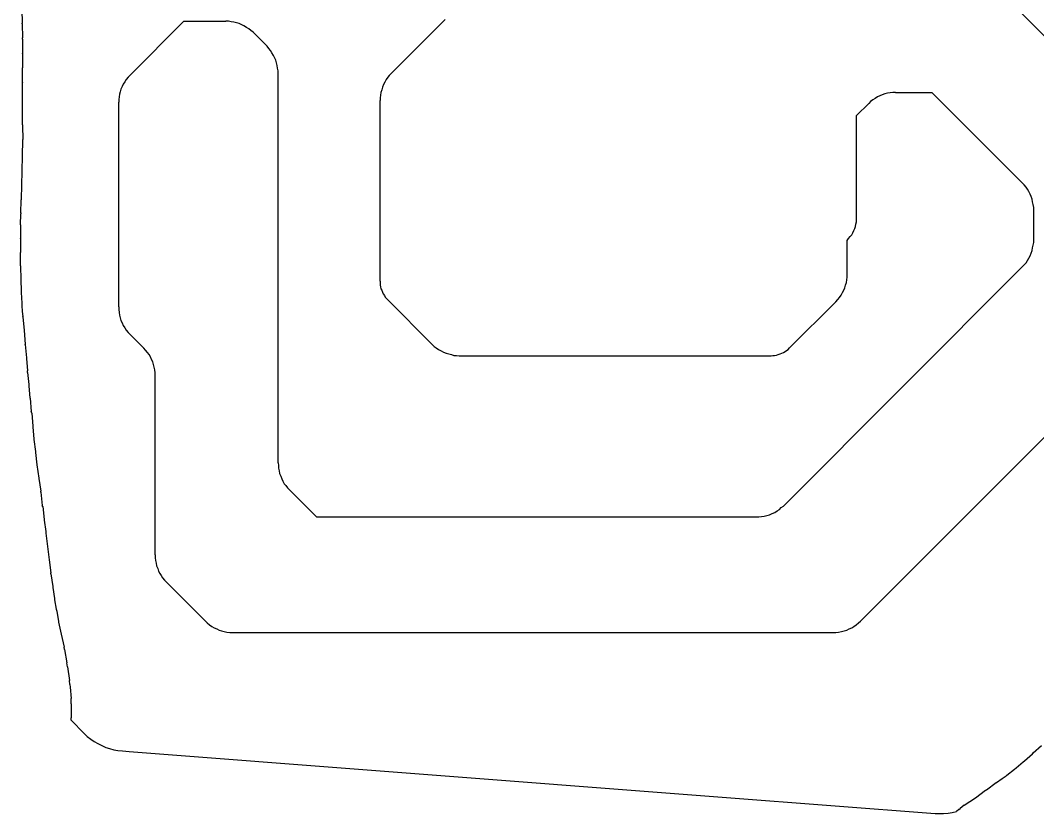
# Model space of a CAD drawing. Header units: millimetres. Extents: x 0 to 124, y 0 to 167.
# Drawn here: x 2.1 to 69.3, y 0 to 52.4 of the extents above; entities that cross this region are included whole.
import ezdxf

# ---------------------------------------------------------------- set-up
doc = ezdxf.new("R2010")
doc.units = ezdxf.units.MM
doc.header["$MEASUREMENT"] = 0
doc.layers.add('PCL_Layer', color=7, linetype='Continuous')

msp = doc.modelspace()

# ---------------------------------------------------------------- linework, layer by layer
at = {"layer": 'PCL_Layer', "color": 7}
for p, q in [((54.4469, 66.7518), (78.1064, 43.0923)), ((2.2009, 53.1463), (2.2259, 52.246)), ((30.1871, 52.4961), (30.0621, 52.371)), ((2.2259, 52.196), (2.2259, 52.246)), ((2.2259, 52.246), (2.2259, 52.246)), ((2.2259, 52.196), (2.2509, 51.2706)), ((9.3287, 48.7946), (12.9052, 52.371)), ((12.9052, 52.371), (15.6813, 52.371)), ((15.8564, 52.371), (15.6813, 52.371)), ((15.6813, 52.371), (15.6813, 52.371)), ((16.0314, 52.346), (15.8564, 52.371)), ((15.8564, 52.371), (15.8564, 52.371)), ((16.2065, 52.321), (16.0314, 52.346)), ((16.0314, 52.346), (16.0314, 52.346)), ((16.3816, 52.271), (16.2065, 52.321)), ((16.2065, 52.321), (16.2065, 52.321)), ((16.5566, 52.221), (16.3816, 52.271)), ((16.3816, 52.271), (16.3816, 52.271)), ((16.7317, 52.1459), (16.5566, 52.221)), ((16.5566, 52.221), (16.5566, 52.221)), ((16.8818, 52.0709), (16.7317, 52.1459)), ((16.7317, 52.1459), (16.7317, 52.1459)), ((17.0568, 51.9709), (16.8818, 52.0709)), ((16.8818, 52.0709), (16.8818, 52.0709)), ((17.2069, 51.8708), (17.0568, 51.9709)), ((17.0568, 51.9709), (17.0568, 51.9709)), ((17.332, 51.7708), (17.2069, 51.8708)), ((17.2069, 51.8708), (17.2069, 51.8708)), ((26.6107, 48.9197), (30.0621, 52.371)), ((30.0621, 52.371), (30.0621, 52.371)), ((2.2509, 51.1956), (2.2509, 51.2706)), ((2.2509, 51.2706), (2.2509, 51.2706)), ((2.2509, 51.1956), (2.2509, 50.2452)), ((17.482, 51.6457), (17.332, 51.7708)), ((17.332, 51.7708), (17.332, 51.7708)), ((17.482, 51.6457), (18.4074, 50.7204)), ((18.5324, 50.5703), (18.4074, 50.7204)), ((18.4074, 50.7204), (18.4074, 50.7204)), ((18.6325, 50.4453), (18.5324, 50.5703)), ((18.5324, 50.5703), (18.5324, 50.5703)), ((18.7325, 50.2952), (18.6325, 50.4453)), ((18.6325, 50.4453), (18.6325, 50.4453)), ((2.2509, 50.2202), (2.2509, 50.2452)), ((2.2509, 50.2452), (2.2509, 50.2452)), ((2.2509, 50.2202), (2.2509, 49.2948)), ((18.8326, 50.1201), (18.7325, 50.2952)), ((18.7325, 50.2952), (18.7325, 50.2952)), ((18.9076, 49.9701), (18.8326, 50.1201)), ((18.8326, 50.1201), (18.8326, 50.1201)), ((18.9826, 49.795), (18.9076, 49.9701)), ((18.9076, 49.9701), (18.9076, 49.9701)), ((19.0326, 49.6199), (18.9826, 49.795)), ((18.9826, 49.795), (18.9826, 49.795)), ((2.2509, 49.2448), (2.2509, 49.2948)), ((2.2509, 49.2948), (2.2509, 49.2948)), ((2.2509, 48.3194), (2.2509, 49.2448)), ((19.0827, 49.4449), (19.0326, 49.6199)), ((19.0326, 49.6199), (19.0326, 49.6199)), ((19.1077, 49.2698), (19.0827, 49.4449)), ((19.0827, 49.4449), (19.0827, 49.4449)), ((19.1327, 49.0947), (19.1077, 49.2698)), ((19.1077, 49.2698), (19.1077, 49.2698)), ((19.1327, 48.9197), (19.1327, 49.0947)), ((19.1327, 49.0947), (19.1327, 49.0947)), ((9.1037, 48.5195), (9.0036, 48.3694)), ((9.2287, 48.6695), (9.1037, 48.5195)), ((9.1037, 48.5195), (9.1037, 48.5195)), ((9.3287, 48.7946), (9.2287, 48.6695)), ((9.2287, 48.6695), (9.2287, 48.6695)), ((19.1327, 23.1843), (19.1327, 48.9197)), ((26.2856, 48.5195), (26.1855, 48.3444)), ((26.3856, 48.6695), (26.2856, 48.5195)), ((26.2856, 48.5195), (26.2856, 48.5195)), ((26.4856, 48.7946), (26.3856, 48.6695)), ((26.3856, 48.6695), (26.3856, 48.6695)), ((26.6107, 48.9197), (26.4856, 48.7946)), ((26.4856, 48.7946), (26.4856, 48.7946)), ((2.2509, 48.3194), (2.2509, 48.2944)), ((2.2509, 48.2944), (2.2509, 48.2944)), ((2.2509, 45.5183), (2.2509, 48.2944)), ((8.7535, 47.8942), (8.7035, 47.7192)), ((8.8285, 48.0693), (8.7535, 47.8942)), ((8.7535, 47.8942), (8.7535, 47.8942)), ((8.9036, 48.2194), (8.8285, 48.0693)), ((8.8285, 48.0693), (8.8285, 48.0693)), ((9.0036, 48.3694), (8.9036, 48.2194)), ((8.9036, 48.2194), (8.9036, 48.2194)), ((9.0036, 48.3694), (9.0036, 48.3694)), ((25.9854, 47.8442), (25.9354, 47.6691)), ((26.0355, 48.0193), (25.9854, 47.8442)), ((25.9854, 47.8442), (25.9854, 47.8442)), ((26.1105, 48.1944), (26.0355, 48.0193)), ((26.0355, 48.0193), (26.0355, 48.0193)), ((26.1855, 48.3444), (26.1105, 48.1944)), ((26.1105, 48.1944), (26.1105, 48.1944)), ((26.1855, 48.3444), (26.1855, 48.3444)), ((8.6285, 47.369), (8.6035, 47.194)), ((8.6035, 47.194), (8.6035, 47.194)), ((8.6035, 47.194), (8.6035, 47.0189)), ((8.6535, 47.5441), (8.6285, 47.369)), ((8.6285, 47.369), (8.6285, 47.369)), ((8.7035, 47.7192), (8.6535, 47.5441)), ((8.6535, 47.5441), (8.6535, 47.5441)), ((8.7035, 47.7192), (8.7035, 47.7192)), ((25.9104, 47.4941), (25.8854, 47.319)), ((25.8854, 47.319), (25.8854, 47.319)), ((25.8854, 47.319), (25.8854, 47.1439)), ((25.8854, 47.1439), (25.8854, 47.1439)), ((25.8854, 35.1891), (25.8854, 47.1439)), ((25.9354, 47.6691), (25.9104, 47.4941)), ((25.9104, 47.4941), (25.9104, 47.4941)), ((25.9354, 47.6691), (25.9354, 47.6691)), ((58.2984, 47.0689), (58.1734, 46.9439)), ((58.4485, 47.1689), (58.2984, 47.0689)), ((58.2984, 47.0689), (58.2984, 47.0689)), ((58.5985, 47.269), (58.4485, 47.1689)), ((58.4485, 47.1689), (58.4485, 47.1689)), ((58.7486, 47.369), (58.5985, 47.269)), ((58.5985, 47.269), (58.5985, 47.269)), ((58.8987, 47.4441), (58.7486, 47.369)), ((58.7486, 47.369), (58.7486, 47.369)), ((59.0737, 47.5191), (58.8987, 47.4441)), ((58.8987, 47.4441), (58.8987, 47.4441)), ((59.2488, 47.5691), (59.0737, 47.5191)), ((59.0737, 47.5191), (59.0737, 47.5191)), ((59.4239, 47.6191), (59.2488, 47.5691)), ((59.2488, 47.5691), (59.2488, 47.5691)), ((59.5989, 47.6441), (59.4239, 47.6191)), ((59.4239, 47.6191), (59.4239, 47.6191)), ((59.774, 47.6691), (59.5989, 47.6441)), ((59.5989, 47.6441), (59.5989, 47.6441)), ((59.9491, 47.6691), (59.774, 47.6691)), ((59.774, 47.6691), (59.774, 47.6691)), ((59.9491, 47.6691), (62.35, 47.6691)), ((62.35, 47.6691), (68.3274, 41.6917)), ((8.6035, 47.0189), (8.6035, 47.0189)), ((8.6035, 33.4885), (8.6035, 47.0189)), ((57.373, 46.1435), (58.1734, 46.9439)), ((58.1734, 46.9439), (58.1734, 46.9439)), ((57.373, 39.4408), (57.373, 46.1435)), ((2.2509, 45.5183), (2.2509, 45.4683)), ((2.2509, 45.4683), (2.2509, 45.4683)), ((2.2509, 45.4683), (2.2759, 44.5679)), ((2.2509, 43.5175), (2.2759, 44.4679)), ((2.2759, 44.4679), (2.2759, 44.5679)), ((2.2759, 44.5679), (2.2759, 44.5679)), ((2.2259, 42.5171), (2.2509, 43.4425)), ((2.2509, 43.4425), (2.2509, 43.5175)), ((2.2509, 43.5175), (2.2509, 43.5175)), ((2.2009, 41.5417), (2.2259, 42.4671)), ((2.2259, 42.4671), (2.2259, 42.5171)), ((2.2259, 42.5171), (2.2259, 42.5171)), ((68.4525, 41.5667), (68.3274, 41.6917)), ((68.3274, 41.6917), (68.3274, 41.6917)), ((2.1759, 40.6163), (2.2009, 41.5417)), ((68.5775, 41.4166), (68.4525, 41.5667)), ((68.4525, 41.5667), (68.4525, 41.5667)), ((68.6776, 41.2666), (68.5775, 41.4166)), ((68.5775, 41.4166), (68.5775, 41.4166)), ((68.7526, 41.1165), (68.6776, 41.2666)), ((68.6776, 41.2666), (68.6776, 41.2666)), ((68.8527, 40.9414), (68.7526, 41.1165)), ((68.7526, 41.1165), (68.7526, 41.1165)), ((2.1259, 39.716), (2.1509, 40.5413)), ((2.1509, 40.5413), (2.1759, 40.6163)), ((2.1759, 40.6163), (2.1759, 40.6163)), ((68.9027, 40.7914), (68.8527, 40.9414)), ((68.8527, 40.9414), (68.8527, 40.9414)), ((68.9777, 40.6163), (68.9027, 40.7914)), ((68.9027, 40.7914), (68.9027, 40.7914)), ((69.0027, 40.4412), (68.9777, 40.6163)), ((68.9777, 40.6163), (68.9777, 40.6163)), ((69.0527, 40.2662), (69.0027, 40.4412)), ((69.0027, 40.4412), (69.0027, 40.4412)), ((2.1259, 39.716), (2.1259, 39.6409)), ((69.0777, 40.0661), (69.0527, 40.2662)), ((69.0527, 40.2662), (69.0527, 40.2662)), ((69.0777, 39.891), (69.0777, 40.0661)), ((69.0777, 40.0661), (69.0777, 40.0661)), ((69.0777, 37.9402), (69.0777, 39.891)), ((2.1008, 38.9156), (2.1259, 39.6409)), ((2.1259, 39.6409), (2.1259, 39.6409)), ((57.323, 38.9657), (57.373, 39.1157)), ((57.373, 39.2658), (57.373, 39.4408)), ((57.373, 39.4408), (57.373, 39.4408)), ((57.373, 39.1157), (57.373, 39.2658)), ((57.373, 39.2658), (57.373, 39.2658)), ((57.373, 39.1157), (57.373, 39.1157)), ((2.1008, 38.9156), (2.1008, 38.8156)), ((2.1008, 38.8156), (2.1008, 38.8156)), ((2.1008, 38.8156), (2.1008, 38.0153)), ((57.0479, 38.2654), (57.1229, 38.3904)), ((57.1229, 38.3904), (57.198, 38.5405)), ((57.1229, 38.3904), (57.1229, 38.3904)), ((57.198, 38.5405), (57.248, 38.6655)), ((57.198, 38.5405), (57.198, 38.5405)), ((57.248, 38.6655), (57.298, 38.8156)), ((57.248, 38.6655), (57.248, 38.6655)), ((57.298, 38.8156), (57.323, 38.9657)), ((57.298, 38.8156), (57.298, 38.8156)), ((57.323, 38.9657), (57.323, 38.9657)), ((2.1008, 37.9903), (2.1008, 38.0153)), ((2.1008, 38.0153), (2.1008, 38.0153)), ((2.1008, 37.9903), (2.1008, 37.0899)), ((56.7478, 37.8902), (56.8478, 38.0153)), ((56.7478, 35.6393), (56.7478, 37.8902)), ((56.8478, 38.0153), (56.9479, 38.1403)), ((56.8478, 38.0153), (56.8478, 38.0153)), ((56.9479, 38.1403), (57.0479, 38.2654)), ((56.9479, 38.1403), (56.9479, 38.1403)), ((57.0479, 38.2654), (57.0479, 38.2654)), ((69.0527, 37.5651), (69.0777, 37.7402)), ((69.0777, 37.7402), (69.0777, 37.9402)), ((69.0777, 37.9402), (69.0777, 37.9402)), ((69.0777, 37.7402), (69.0777, 37.7402)), ((2.1008, 37.0649), (2.1008, 37.0899)), ((2.1008, 37.0899), (2.1008, 37.0899)), ((2.1008, 36.7398), (2.1008, 37.0649)), ((68.8527, 36.8648), (68.9027, 37.0399)), ((68.9027, 37.0399), (68.9777, 37.2149)), ((68.9027, 37.0399), (68.9027, 37.0399)), ((68.9777, 37.2149), (69.0027, 37.39)), ((68.9777, 37.2149), (68.9777, 37.2149)), ((69.0027, 37.39), (69.0527, 37.5651)), ((69.0027, 37.39), (69.0027, 37.39)), ((69.0527, 37.5651), (69.0527, 37.5651)), ((2.1008, 36.2145), (2.1008, 36.7398)), ((68.4525, 36.2646), (68.5775, 36.4146)), ((68.5775, 36.4146), (68.6776, 36.5647)), ((68.5775, 36.4146), (68.5775, 36.4146)), ((68.6776, 36.5647), (68.7526, 36.7147)), ((68.6776, 36.5647), (68.6776, 36.5647)), ((68.7526, 36.7147), (68.8527, 36.8648)), ((68.7526, 36.7147), (68.7526, 36.7147)), ((68.8527, 36.8648), (68.8527, 36.8648)), ((2.1008, 36.2145), (2.1008, 36.1145)), ((2.1008, 36.1145), (2.1008, 36.1145)), ((2.1008, 36.1145), (2.1259, 35.3642)), ((52.5461, 20.3332), (68.3274, 36.1395)), ((56.7478, 35.4642), (56.7478, 35.6393)), ((56.7478, 35.6393), (56.7478, 35.6393)), ((68.3274, 36.1395), (68.4525, 36.2646)), ((68.4525, 36.2646), (68.4525, 36.2646)), ((2.1259, 35.3642), (2.1259, 35.3392)), ((2.1259, 35.3392), (2.1259, 35.3392)), ((2.1259, 35.3392), (2.1509, 34.4889)), ((25.8854, 35.1891), (25.8854, 35.0641)), ((25.8854, 35.0641), (25.8854, 35.0641)), ((25.8854, 35.0641), (25.8854, 34.939)), ((56.6478, 34.939), (56.6978, 35.1141)), ((56.6978, 35.1141), (56.7228, 35.2892)), ((56.6978, 35.1141), (56.6978, 35.1141)), ((56.7228, 35.2892), (56.7478, 35.4642)), ((56.7228, 35.2892), (56.7228, 35.2892)), ((56.7478, 35.4642), (56.7478, 35.4642)), ((2.1509, 34.4889), (2.1509, 34.4388)), ((2.1509, 34.4388), (2.1509, 34.4388)), ((2.1509, 34.4388), (2.2009, 33.7386)), ((25.8854, 34.939), (25.8854, 34.939)), ((25.8854, 34.939), (25.9104, 34.814)), ((25.9104, 34.814), (25.9104, 34.814)), ((25.9104, 34.814), (25.9354, 34.6889)), ((25.9354, 34.6889), (25.9354, 34.6889)), ((25.9354, 34.6889), (25.9854, 34.5889)), ((25.9854, 34.5889), (25.9854, 34.5889)), ((25.9854, 34.5889), (26.0355, 34.4638)), ((26.0355, 34.4638), (26.0355, 34.4638)), ((26.0355, 34.4638), (26.0855, 34.3638)), ((26.0855, 34.3638), (26.0855, 34.3638)), ((26.0855, 34.3638), (26.1605, 34.2388)), ((56.3476, 34.2638), (56.4477, 34.4388)), ((56.4477, 34.4388), (56.5227, 34.5889)), ((56.4477, 34.4388), (56.4477, 34.4388)), ((56.5227, 34.5889), (56.5977, 34.764)), ((56.5227, 34.5889), (56.5227, 34.5889)), ((56.5977, 34.764), (56.6478, 34.939)), ((56.5977, 34.764), (56.5977, 34.764)), ((56.6478, 34.939), (56.6478, 34.939)), ((2.2009, 33.7386), (2.2009, 33.5885)), ((26.1605, 34.2388), (26.1605, 34.2388)), ((26.1605, 34.2388), (26.2105, 34.1387)), ((26.2105, 34.1387), (26.2105, 34.1387)), ((26.2105, 34.1387), (26.3106, 34.0387)), ((26.3106, 34.0387), (26.3106, 34.0387)), ((26.3106, 34.0387), (26.3856, 33.9636)), ((26.3856, 33.9636), (26.3856, 33.9636)), ((26.3856, 33.9636), (29.3118, 31.0125)), ((52.9463, 30.7874), (55.9975, 33.8386)), ((55.9975, 33.8386), (56.1225, 33.9887)), ((56.1225, 33.9887), (56.2476, 34.1137)), ((56.1225, 33.9887), (56.1225, 33.9887)), ((56.2476, 34.1137), (56.3476, 34.2638)), ((56.2476, 34.1137), (56.2476, 34.1137)), ((56.3476, 34.2638), (56.3476, 34.2638)), ((2.2009, 33.5885), (2.2009, 33.5885)), ((2.2009, 33.5885), (2.2259, 33.1883)), ((2.2259, 33.1883), (2.2759, 32.8632)), ((8.6035, 33.4885), (8.6035, 33.3134)), ((8.6035, 33.3134), (8.6035, 33.3134)), ((8.6035, 33.3134), (8.6285, 33.1133)), ((8.6285, 33.1133), (8.6285, 33.1133)), ((8.6285, 33.1133), (8.6535, 32.9382)), ((57.6231, 12.7301), (78.1314, 33.2383)), ((2.2759, 32.8382), (2.2759, 32.8632)), ((2.2759, 32.8632), (2.2759, 32.8632)), ((2.2759, 32.8382), (2.3509, 31.9378)), ((8.6535, 32.9382), (8.6535, 32.9382)), ((8.6535, 32.9382), (8.7035, 32.7632)), ((8.7035, 32.7632), (8.7035, 32.7632)), ((8.7035, 32.7632), (8.7535, 32.5881)), ((8.7535, 32.5881), (8.7535, 32.5881)), ((8.7535, 32.5881), (8.8285, 32.438)), ((8.8285, 32.438), (8.8285, 32.438)), ((8.8285, 32.438), (8.9036, 32.263)), ((2.3509, 31.9378), (2.3509, 31.9378)), ((2.3509, 31.9378), (2.3509, 31.9378)), ((2.3509, 31.9378), (2.426, 31.0375)), ((8.9036, 32.263), (8.9036, 32.263)), ((8.9036, 32.263), (9.0036, 32.1129)), ((9.0036, 32.1129), (9.0036, 32.1129)), ((9.0036, 32.1129), (9.1037, 31.9628)), ((9.1037, 31.9628), (9.1037, 31.9628)), ((9.1037, 31.9628), (9.2287, 31.8128)), ((9.2287, 31.8128), (9.2287, 31.8128)), ((9.2287, 31.8128), (9.3287, 31.6877)), ((9.3287, 31.6877), (9.3287, 31.6877)), ((9.3287, 31.6877), (10.2541, 30.7624)), ((2.426, 31.0125), (2.426, 31.0375)), ((2.426, 31.0375), (2.426, 31.0375)), ((2.426, 31.0125), (2.501, 30.1371)), ((29.3118, 31.0125), (29.4618, 30.8874)), ((10.3792, 30.6373), (10.2541, 30.7624)), ((10.2541, 30.7624), (10.2541, 30.7624)), ((10.5042, 30.4872), (10.3792, 30.6373)), ((10.3792, 30.6373), (10.3792, 30.6373)), ((10.6043, 30.3372), (10.5042, 30.4872)), ((10.5042, 30.4872), (10.5042, 30.4872)), ((10.7043, 30.1871), (10.6043, 30.3372)), ((10.6043, 30.3372), (10.6043, 30.3372)), ((29.4618, 30.8874), (29.4618, 30.8874)), ((29.4618, 30.8874), (29.5869, 30.7874)), ((29.5869, 30.7874), (29.5869, 30.7874)), ((29.5869, 30.7874), (29.7369, 30.6873)), ((29.7369, 30.6873), (29.7369, 30.6873)), ((29.7369, 30.6873), (29.912, 30.5873)), ((29.912, 30.5873), (29.912, 30.5873)), ((29.912, 30.5873), (30.0621, 30.5123)), ((30.0621, 30.5123), (30.0621, 30.5123)), ((30.0621, 30.5123), (30.2371, 30.4372)), ((30.2371, 30.4372), (30.2371, 30.4372)), ((30.2371, 30.4372), (30.4122, 30.3872)), ((30.4122, 30.3872), (30.4122, 30.3872)), ((30.4122, 30.3872), (30.5873, 30.3372)), ((30.5873, 30.3372), (30.5873, 30.3372)), ((30.5873, 30.3372), (30.7624, 30.2872)), ((30.7624, 30.2872), (30.7624, 30.2872)), ((30.7624, 30.2872), (30.9374, 30.2872)), ((30.9374, 30.2872), (30.9374, 30.2872)), ((30.9374, 30.2872), (31.1125, 30.2622)), ((31.1125, 30.2622), (31.1125, 30.2622)), ((31.1125, 30.2622), (51.7208, 30.2622)), ((51.7208, 30.2622), (51.8458, 30.2872)), ((51.8458, 30.2872), (51.8458, 30.2872)), ((51.8458, 30.2872), (51.9459, 30.2872)), ((51.9459, 30.2872), (52.0709, 30.3122)), ((51.9459, 30.2872), (51.9459, 30.2872)), ((52.0709, 30.3122), (52.196, 30.3372)), ((52.0709, 30.3122), (52.0709, 30.3122)), ((52.196, 30.3372), (52.321, 30.3872)), ((52.196, 30.3372), (52.196, 30.3372)), ((52.321, 30.3872), (52.4211, 30.4372)), ((52.321, 30.3872), (52.321, 30.3872)), ((52.4211, 30.4372), (52.5461, 30.4872)), ((52.4211, 30.4372), (52.4211, 30.4372)), ((52.5461, 30.4872), (52.6461, 30.5373)), ((52.5461, 30.4872), (52.5461, 30.4872)), ((52.6461, 30.5373), (52.7462, 30.6123)), ((52.6461, 30.5373), (52.6461, 30.5373)), ((52.7462, 30.6123), (52.8462, 30.6873)), ((52.7462, 30.6123), (52.7462, 30.6123)), ((52.8462, 30.6873), (52.9463, 30.7874)), ((52.8462, 30.6873), (52.8462, 30.6873)), ((52.9463, 30.7874), (52.9463, 30.7874)), ((2.501, 30.1371), (2.501, 30.0871)), ((2.501, 30.0871), (2.501, 30.0871)), ((2.501, 30.0871), (2.576, 29.2618)), ((10.7793, 30.0121), (10.7043, 30.1871)), ((10.7043, 30.1871), (10.7043, 30.1871)), ((10.8544, 29.862), (10.7793, 30.0121)), ((10.7793, 30.0121), (10.7793, 30.0121)), ((10.9044, 29.6869), (10.8544, 29.862)), ((10.8544, 29.862), (10.8544, 29.862)), ((10.9544, 29.5119), (10.9044, 29.6869)), ((10.9044, 29.6869), (10.9044, 29.6869)), ((2.576, 29.1617), (2.576, 29.2618)), ((2.576, 29.2618), (2.576, 29.2618)), ((2.576, 29.1617), (2.6511, 28.3614)), ((10.9794, 29.3368), (10.9544, 29.5119)), ((10.9544, 29.5119), (10.9544, 29.5119)), ((11.0044, 29.1367), (10.9794, 29.3368)), ((10.9794, 29.3368), (10.9794, 29.3368)), ((11.0044, 28.9616), (11.0044, 29.1367)), ((11.0044, 29.1367), (11.0044, 29.1367)), ((11.0044, 17.1069), (11.0044, 28.9616)), ((2.6511, 28.3614), (2.6511, 28.2614)), ((2.6511, 28.2614), (2.6511, 28.2614)), ((2.6511, 28.2614), (2.7261, 27.486)), ((2.7261, 27.486), (2.7511, 27.461)), ((2.7511, 27.461), (2.7511, 27.461)), ((2.7511, 27.461), (2.8261, 26.5857)), ((2.8511, 26.4606), (2.8261, 26.5857)), ((2.8261, 26.5857), (2.8261, 26.5857)), ((2.8511, 26.4606), (2.9262, 25.6103)), ((2.9262, 25.6103), (2.9262, 25.5603)), ((2.9262, 25.5603), (2.9262, 25.5603)), ((2.9262, 25.5603), (3.0012, 24.7599)), ((3.0012, 24.7599), (3.0012, 24.7349)), ((3.0012, 24.7349), (3.0012, 24.7349)), ((3.0012, 24.7349), (3.1012, 23.9346)), ((3.1012, 23.9346), (3.1012, 23.8596)), ((3.1012, 23.8596), (3.1012, 23.8596)), ((3.1012, 23.8596), (3.2013, 23.0593)), ((3.2013, 23.0593), (3.3263, 22.1839)), ((19.1327, 23.1843), (19.1577, 23.0092)), ((19.1577, 23.0092), (19.1577, 23.0092)), ((19.1577, 23.0092), (19.1577, 22.8342)), ((19.1577, 22.8342), (19.1577, 22.8342)), ((19.1577, 22.8342), (19.2077, 22.6591)), ((19.2077, 22.6591), (19.2077, 22.6591)), ((19.2077, 22.6591), (19.2327, 22.484)), ((19.2327, 22.484), (19.2327, 22.484)), ((19.2327, 22.484), (19.3078, 22.309)), ((19.3078, 22.309), (19.3078, 22.309)), ((19.3078, 22.309), (19.3828, 22.1339)), ((3.3263, 22.1839), (3.3263, 22.1589)), ((3.3263, 22.1589), (3.3263, 22.1589)), ((3.3263, 22.1589), (3.4514, 21.3086)), ((19.3828, 22.1339), (19.3828, 22.1339)), ((19.3828, 22.1339), (19.4578, 21.9838)), ((19.4578, 21.9838), (19.4578, 21.9838)), ((19.4578, 21.9838), (19.5328, 21.8088)), ((19.5328, 21.8088), (19.5328, 21.8088)), ((19.5328, 21.8088), (19.6579, 21.6837)), ((19.6579, 21.6837), (19.6579, 21.6837)), ((19.6579, 21.6837), (19.7579, 21.5336)), ((19.7579, 21.5336), (19.7579, 21.5336)), ((19.7579, 21.5336), (19.883, 21.4086)), ((3.4514, 21.2585), (3.4514, 21.3086)), ((3.4514, 21.3086), (3.4514, 21.3086)), ((3.4514, 21.2585), (3.5514, 20.3582)), ((19.883, 21.4086), (19.883, 21.4086)), ((19.883, 21.4086), (21.6837, 19.6079)), ((3.5764, 20.3082), (3.5514, 20.3582)), ((3.5514, 20.3582), (3.5514, 20.3582)), ((3.5764, 20.3082), (3.6765, 19.4328)), ((52.271, 20.1081), (52.396, 20.2331)), ((52.396, 20.2331), (52.5461, 20.3332)), ((52.396, 20.2331), (52.396, 20.2331)), ((52.5461, 20.3332), (52.5461, 20.3332)), ((21.6837, 19.6079), (50.7454, 19.6079)), ((50.7454, 19.6079), (50.9205, 19.6079)), ((50.9205, 19.6079), (51.0955, 19.6329)), ((50.9205, 19.6079), (50.9205, 19.6079)), ((51.0955, 19.6329), (51.2706, 19.6579)), ((51.0955, 19.6329), (51.0955, 19.6329)), ((51.2706, 19.6579), (51.4457, 19.7079)), ((51.2706, 19.6579), (51.2706, 19.6579)), ((51.4457, 19.7079), (51.6207, 19.7579)), ((51.4457, 19.7079), (51.4457, 19.7079)), ((51.6207, 19.7579), (51.7958, 19.833)), ((51.6207, 19.7579), (51.6207, 19.7579)), ((51.7958, 19.833), (51.9709, 19.908)), ((51.7958, 19.833), (51.7958, 19.833)), ((51.9709, 19.908), (52.1209, 20.008)), ((51.9709, 19.908), (51.9709, 19.908)), ((52.1209, 20.008), (52.271, 20.1081)), ((52.1209, 20.008), (52.1209, 20.008)), ((52.271, 20.1081), (52.271, 20.1081)), ((3.6765, 19.4328), (3.6765, 19.4078)), ((3.6765, 19.4078), (3.6765, 19.4078)), ((3.6765, 19.4078), (3.7765, 18.6575)), ((3.7765, 18.6575), (3.7765, 18.5324)), ((3.7765, 18.5324), (3.9016, 17.6571)), ((3.9016, 17.6571), (3.9016, 17.6571)), ((3.9016, 17.6571), (3.9016, 17.6571)), ((3.9016, 17.6571), (4.0016, 16.7817)), ((11.0044, 17.1069), (11.0044, 16.9068)), ((11.0044, 16.9068), (11.0044, 16.9068)), ((11.0044, 16.9068), (11.0294, 16.7317)), ((4.0016, 16.7817), (4.0016, 16.7817)), ((4.0016, 16.7817), (4.0016, 16.7817)), ((4.0016, 16.7817), (4.1267, 15.9064)), ((11.0294, 16.7317), (11.0294, 16.7317)), ((11.0294, 16.7317), (11.0794, 16.5566)), ((11.0794, 16.5566), (11.0794, 16.5566)), ((11.0794, 16.5566), (11.1045, 16.3816)), ((11.1045, 16.3816), (11.1045, 16.3816)), ((11.1045, 16.3816), (11.1795, 16.2065)), ((11.1795, 16.2065), (11.1795, 16.2065)), ((11.1795, 16.2065), (11.2295, 16.0314)), ((4.1267, 15.8564), (4.1267, 15.9064)), ((4.1267, 15.9064), (4.1267, 15.9064)), ((4.1267, 15.8564), (4.2517, 15.006)), ((11.2295, 16.0314), (11.2295, 16.0314)), ((11.2295, 16.0314), (11.3296, 15.8814)), ((11.3296, 15.8814), (11.3296, 15.8814)), ((11.3296, 15.8814), (11.4046, 15.7313)), ((11.4046, 15.7313), (11.4046, 15.7313)), ((11.4046, 15.7313), (11.5046, 15.5813)), ((11.5046, 15.5813), (11.5046, 15.5813)), ((11.5046, 15.5813), (11.6297, 15.4312)), ((4.2517, 15.006), (4.2517, 14.956)), ((4.2517, 14.956), (4.2517, 14.956)), ((4.2517, 14.956), (4.3517, 14.2307)), ((11.6297, 15.4312), (11.6297, 15.4312)), ((11.6297, 15.4312), (11.7547, 15.3061)), ((11.7547, 15.3061), (11.7547, 15.3061)), ((11.7547, 15.3061), (14.3308, 12.7301)), ((4.3517, 14.2307), (4.3517, 14.1307)), ((4.3517, 14.1307), (4.3517, 14.1307)), ((4.3517, 14.1307), (4.4768, 13.5054)), ((4.4768, 13.5054), (4.5018, 13.3804)), ((4.5018, 13.3804), (4.5018, 13.3804)), ((4.5018, 13.3804), (4.6269, 12.7051)), ((4.6269, 12.7051), (4.6269, 12.6551)), ((4.6269, 12.6551), (4.6269, 12.6551)), ((4.6269, 12.6551), (4.8019, 11.8548)), ((14.3308, 12.7301), (14.4558, 12.6051)), ((14.4558, 12.6051), (14.4558, 12.6051)), ((14.4558, 12.6051), (14.6059, 12.48)), ((14.6059, 12.48), (14.6059, 12.48)), ((14.6059, 12.48), (14.7559, 12.38)), ((14.7559, 12.38), (14.7559, 12.38)), ((14.7559, 12.38), (14.906, 12.2799)), ((14.906, 12.2799), (14.906, 12.2799)), ((14.906, 12.2799), (15.0811, 12.2049)), ((15.0811, 12.2049), (15.0811, 12.2049)), ((15.0811, 12.2049), (15.2311, 12.1299)), ((15.2311, 12.1299), (15.2311, 12.1299)), ((15.2311, 12.1299), (15.4062, 12.0799)), ((56.5477, 12.0799), (56.7228, 12.1299)), ((56.7228, 12.1299), (56.8728, 12.2049)), ((56.7228, 12.1299), (56.7228, 12.1299)), ((56.8728, 12.2049), (57.0479, 12.2799)), ((56.8728, 12.2049), (56.8728, 12.2049)), ((57.0479, 12.2799), (57.198, 12.38)), ((57.0479, 12.2799), (57.0479, 12.2799)), ((57.198, 12.38), (57.348, 12.48)), ((57.198, 12.38), (57.198, 12.38)), ((57.348, 12.48), (57.4981, 12.6051)), ((57.348, 12.48), (57.348, 12.48)), ((57.4981, 12.6051), (57.6231, 12.7301)), ((57.4981, 12.6051), (57.4981, 12.6051)), ((57.6231, 12.7301), (57.6231, 12.7301)), ((4.8019, 11.8548), (4.8019, 11.8548)), ((4.8019, 11.8548), (4.8019, 11.8548)), ((4.8019, 11.8548), (5.002, 11.0044)), ((15.4062, 12.0799), (15.4062, 12.0799)), ((15.4062, 12.0799), (15.5813, 12.0298)), ((15.5813, 12.0298), (15.5813, 12.0298)), ((15.5813, 12.0298), (15.7563, 12.0048)), ((15.7563, 12.0048), (15.7563, 12.0048)), ((15.7563, 12.0048), (15.9564, 11.9798)), ((15.9564, 11.9798), (15.9564, 11.9798)), ((15.9564, 11.9798), (16.1315, 11.9798)), ((16.1315, 11.9798), (16.1315, 11.9798)), ((16.1315, 11.9798), (55.8224, 11.9798)), ((55.8224, 11.9798), (55.9975, 11.9798)), ((55.9975, 11.9798), (56.1726, 12.0048)), ((55.9975, 11.9798), (55.9975, 11.9798)), ((56.1726, 12.0048), (56.3726, 12.0298)), ((56.1726, 12.0048), (56.1726, 12.0048)), ((56.3726, 12.0298), (56.5477, 12.0799)), ((56.3726, 12.0298), (56.3726, 12.0298)), ((56.5477, 12.0799), (56.5477, 12.0799)), ((5.027, 10.8544), (5.002, 11.0044)), ((5.002, 11.0044), (5.002, 11.0044)), ((5.027, 10.8544), (5.1771, 9.979)), ((5.2271, 9.7039), (5.1771, 9.979)), ((5.1771, 9.979), (5.1771, 9.979)), ((5.2271, 9.7039), (5.3521, 8.8035)), ((5.3772, 8.5284), (5.3521, 8.8035)), ((5.3521, 8.8035), (5.3521, 8.8035)), ((5.3772, 8.5284), (5.4022, 8.3534)), ((5.4022, 8.3534), (5.4522, 7.6031)), ((5.4522, 7.2529), (5.4522, 7.6031)), ((5.4522, 7.6031), (5.4522, 7.6031)), ((5.4522, 7.2529), (5.4522, 6.3275)), ((5.4522, 6.1775), (5.4522, 6.3275)), ((5.4522, 6.3275), (5.4522, 6.3275)), ((5.4522, 6.1775), (6.3275, 5.3021)), ((6.3275, 5.3021), (6.5276, 5.102)), ((6.5276, 5.102), (6.5276, 5.102)), ((6.5276, 5.102), (6.7527, 4.927)), ((6.7527, 4.927), (6.7527, 4.927)), ((6.7527, 4.927), (6.9778, 4.7769)), ((6.9778, 4.7769), (6.9778, 4.7769)), ((6.9778, 4.7769), (7.2279, 4.6269)), ((7.2279, 4.6269), (7.2279, 4.6269)), ((7.2279, 4.6269), (7.478, 4.5018)), ((7.478, 4.5018), (7.478, 4.5018)), ((7.478, 4.5018), (7.7531, 4.3768)), ((7.7531, 4.3768), (7.7531, 4.3768)), ((7.7531, 4.3768), (8.0032, 4.3017)), ((8.0032, 4.3017), (8.0032, 4.3017)), ((8.0032, 4.3017), (8.2783, 4.2267)), ((8.2783, 4.2267), (8.2783, 4.2267)), ((8.2783, 4.2267), (8.5534, 4.1767)), ((8.5534, 4.1767), (8.5534, 4.1767)), ((8.5534, 4.1767), (8.8536, 4.1517)), ((8.8536, 4.1517), (8.8536, 4.1517)), ((8.8536, 4.1517), (9.3037, 4.1016)), ((9.3037, 4.1016), (26.1605, 2.8011)), ((69.0527, 4.0266), (69.603, 4.5018)), ((67.9273, 3.0262), (68.3775, 3.4264)), ((68.3775, 3.4264), (68.4775, 3.5014)), ((68.4775, 3.5014), (69.0027, 3.9516)), ((68.4775, 3.5014), (68.4775, 3.5014)), ((69.0027, 3.9516), (69.0527, 4.0266)), ((69.0027, 3.9516), (69.0027, 3.9516)), ((69.0527, 4.0266), (69.0527, 4.0266)), ((26.1605, 2.8011), (48.7696, 1.0754)), ((67.302, 2.551), (67.8022, 2.9512)), ((67.8022, 2.9512), (67.9273, 3.0262)), ((67.9273, 3.0262), (67.9273, 3.0262)), ((65.9515, 1.5756), (66.6018, 2.0508)), ((66.6018, 2.0508), (66.6268, 2.0508)), ((66.6268, 2.0508), (67.0019, 2.3259)), ((66.6268, 2.0508), (66.6268, 2.0508)), ((67.0019, 2.3259), (67.252, 2.501)), ((67.252, 2.501), (67.302, 2.551)), ((67.302, 2.551), (67.302, 2.551)), ((65.2262, 1.0504), (65.9015, 1.5506)), ((65.9015, 1.5506), (65.9515, 1.5756)), ((65.9515, 1.5756), (65.9515, 1.5756)), ((65.9515, 1.5756), (65.9515, 1.5756)), ((48.7696, 1.0754), (62.5751, 0)), ((64.4759, 0.5502), (65.2262, 1.0504)), ((65.2262, 1.0504), (65.2262, 1.0504)), ((65.2262, 1.0504), (65.2262, 1.0504)), ((62.5751, 0), (62.8502, 0)), ((62.8502, 0), (62.8502, 0)), ((62.8502, 0), (63.1254, 0)), ((63.1254, 0), (63.4255, 0.025)), ((63.1254, 0), (63.1254, 0)), ((63.4255, 0.025), (63.7006, 0.075)), ((63.4255, 0.025), (63.4255, 0.025)), ((63.7006, 0.075), (63.9757, 0.1501)), ((63.7006, 0.075), (63.7006, 0.075)), ((64.1258, 0.2751), (63.9757, 0.1501)), ((63.9757, 0.1501), (63.9757, 0.1501)), ((63.9757, 0.1501), (63.9757, 0.1501)), ((63.9757, 0.1501), (63.9757, 0.1501)), ((64.1258, 0.2751), (64.2258, 0.3501)), ((64.4759, 0.5502), (64.2258, 0.3501)), ((64.2258, 0.3501), (64.2258, 0.3501))]:
    msp.add_line(p, q, dxfattribs=at)

doc.saveas('drawing.dxf')
